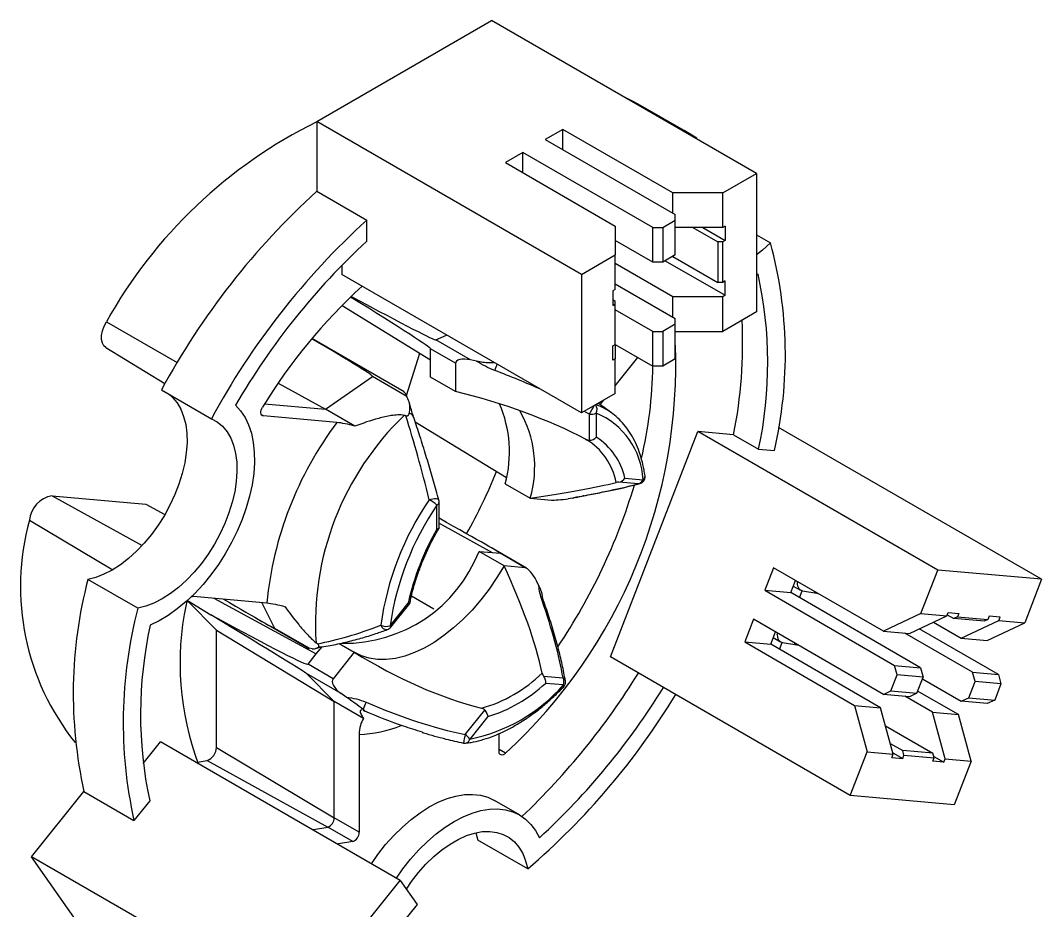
# Model space of a CAD drawing. Header units: millimetres. Extents: x 2881 to 4175, y 614 to 1739.
# Drawn here: x 3908.94 to 3937.84, y 1142.45 to 1167.63 of the extents above; entities that cross this region are included whole.
import ezdxf

# ---------------------------------------------------------------- set-up
doc = ezdxf.new("R2010")
doc.units = ezdxf.units.MM

msp = doc.modelspace()

# ---------------------------------------------------------------- linework, layer by layer
at = {"color": 7, "linetype": 'Continuous', "lineweight": 25}
for p, q in [((3917.3284, 1164.7712), (3922.2782, 1167.6286)), ((3929.7735, 1163.3017), (3922.2782, 1167.6286)), ((3927.842, 1164.4472), (3926.4278, 1165.2636)), ((3924.8238, 1160.4442), (3917.3284, 1164.7712)), ((3917.3284, 1164.7712), (3917.3284, 1162.7947)), ((3924.2934, 1164.5467), (3923.7985, 1164.2609)), ((3927.4047, 1162.7506), (3924.2934, 1164.5467)), ((3924.2934, 1163.9752), (3924.2934, 1164.5467)), ((3923.7985, 1164.2609), (3927.4754, 1162.1383)), ((3923.1621, 1163.8936), (3922.6671, 1163.6078)), ((3926.839, 1161.7709), (3923.1621, 1163.8936)), ((3923.1621, 1163.3221), (3923.1621, 1163.8936)), ((3922.6671, 1163.6078), (3925.7784, 1161.8117)), ((3928.8189, 1162.7506), (3929.7735, 1163.3017)), ((3929.7735, 1163.3017), (3929.7735, 1159.3823)), ((3917.3284, 1162.7947), (3918.7427, 1161.9782)), ((3928.8189, 1162.7506), (3927.4047, 1162.7506)), ((3927.4047, 1162.1791), (3927.4047, 1162.7506)), ((3928.8189, 1161.7707), (3928.8189, 1162.7506)), ((3918.7427, 1161.3844), (3918.7427, 1161.9782)), ((3927.1219, 1161.7709), (3927.4754, 1161.975)), ((3927.4754, 1161.975), (3927.4754, 1162.1383)), ((3927.4754, 1160.9951), (3927.4754, 1161.975)), ((3925.7784, 1161.8117), (3925.7784, 1160.9953)), ((3926.839, 1161.7709), (3927.1219, 1161.7709)), ((3926.839, 1160.791), (3926.839, 1161.7709)), ((3927.1219, 1161.7709), (3927.1219, 1160.791)), ((3928.8189, 1161.7707), (3927.4754, 1161.7707)), ((3927.9703, 1161.7707), (3928.6775, 1161.3625)), ((3928.2531, 1161.7707), (3928.8896, 1161.4033)), ((3928.8896, 1161.8116), (3928.8189, 1161.7707)), ((3928.8896, 1161.8116), (3928.8896, 1161.4033)), ((3926.839, 1160.791), (3925.7784, 1161.4033)), ((3928.8189, 1161.3625), (3928.6775, 1161.3625)), ((3928.6775, 1161.3625), (3928.6775, 1160.2193)), ((3928.8896, 1161.4033), (3928.8189, 1161.3625)), ((3928.8189, 1160.2193), (3928.8189, 1161.3625)), ((3929.7735, 1161.5615), (3930.1693, 1161.333)), ((3924.8238, 1160.4442), (3925.7784, 1160.9953)), ((3925.7784, 1160.0155), (3925.7784, 1160.9953)), ((3927.4047, 1159.811), (3925.7784, 1160.7499)), ((3927.1219, 1160.791), (3926.839, 1160.791)), ((3927.4754, 1160.9951), (3927.1219, 1160.791)), ((3927.1923, 1160.8317), (3928.8896, 1159.8519)), ((3927.4045, 1160.9542), (3928.6775, 1160.2193)), ((3918.0355, 1160.7013), (3918.0355, 1160.4436)), ((3924.8238, 1156.5248), (3918.0355, 1160.4436)), ((3924.8238, 1160.4442), (3924.8238, 1156.5248)), ((3929.8202, 1160.4537), (3929.7735, 1160.4203)), ((3925.7784, 1160.1784), (3927.4754, 1159.1987)), ((3928.8189, 1160.2193), (3928.6775, 1160.2193)), ((3928.8896, 1160.2601), (3928.8189, 1160.2193)), ((3928.8896, 1159.8519), (3928.8896, 1160.2601)), ((3925.7784, 1160.0155), (3925.7077, 1159.9746)), ((3925.7077, 1159.9746), (3925.7077, 1159.5664)), ((3925.7077, 1159.7296), (3925.7784, 1159.6888)), ((3925.7077, 1159.5664), (3925.7784, 1159.6072)), ((3925.7784, 1159.6072), (3925.7784, 1159.6888)), ((3925.7784, 1158.464), (3925.7784, 1159.6072)), ((3928.8189, 1159.811), (3927.4047, 1159.811)), ((3927.4047, 1159.2395), (3927.4047, 1159.811)), ((3928.8896, 1159.8519), (3928.8189, 1159.811)), ((3928.8189, 1158.8312), (3928.8189, 1159.811)), ((3918.0464, 1159.5679), (3920.5458, 1158.0276)), ((3926.839, 1158.8313), (3925.7784, 1159.4437)), ((3929.7735, 1159.3823), (3928.8189, 1158.8312)), ((3927.4754, 1159.0354), (3927.1219, 1158.8313)), ((3927.4754, 1159.0354), (3927.4754, 1159.1987)), ((3927.4754, 1158.0556), (3927.4754, 1159.0354)), ((3926.839, 1158.8313), (3927.1219, 1158.8313)), ((3926.839, 1157.8515), (3926.839, 1158.8313)), ((3927.1219, 1158.8313), (3927.1219, 1157.8515)), ((3927.4754, 1158.8312), (3928.8189, 1158.8312)), ((3919.7983, 1157.1236), (3917.1917, 1158.6283)), ((3921.6796, 1158.027), (3920.702, 1158.5914)), ((3925.7077, 1158.4232), (3925.7784, 1158.464)), ((3925.7077, 1158.0149), (3925.7077, 1158.4232)), ((3925.7784, 1158.464), (3925.7784, 1158.0558)), ((3925.7784, 1158.4638), (3926.839, 1157.8515)), ((3911.3581, 1158.3745), (3913.0332, 1157.3591)), ((3919.8701, 1157.0166), (3920.247, 1158.2117)), ((3921.2529, 1157.9306), (3920.5458, 1158.3388)), ((3920.5458, 1158.0276), (3920.5458, 1158.3388)), ((3920.5458, 1157.5377), (3920.5458, 1158.0276)), ((3921.2529, 1157.9306), (3921.2529, 1157.1295)), ((3921.8537, 1157.9924), (3921.6796, 1158.027)), ((3925.7784, 1158.0558), (3925.7077, 1158.0149)), ((3925.7784, 1157.2935), (3926.4209, 1158.0929)), ((3925.7784, 1157.0759), (3925.7784, 1158.0558)), ((3927.1219, 1157.8515), (3926.839, 1157.8515)), ((3927.4754, 1158.0556), (3927.1219, 1157.8515)), ((3917.5786, 1156.6274), (3918.9046, 1157.5539)), ((3919.8823, 1156.9895), (3918.9046, 1157.5539)), ((3916.2374, 1157.3681), (3917.5786, 1156.6274)), ((3921.2529, 1157.1295), (3920.5458, 1157.5377)), ((3912.9327, 1157.1778), (3914.3469, 1156.3614)), ((3919.9289, 1156.8813), (3919.8823, 1156.9895)), ((3925.7784, 1157.0759), (3924.8238, 1156.5248)), ((3925.6698, 1156.5284), (3925.298, 1156.7986)), ((3925.35, 1156.7607), (3925.4519, 1156.8875)), ((3917.896, 1156.2541), (3915.8194, 1156.4397)), ((3918.4111, 1156.1469), (3917.5786, 1156.6274)), ((3925.0451, 1155.7515), (3925.0451, 1156.4911)), ((3925.2383, 1156.521), (3925.2383, 1155.8404)), ((3925.6573, 1156.5374), (3925.6698, 1156.5284)), ((3920.1142, 1156.2763), (3922.6982, 1154.6943)), ((3937.8441, 1151.8186), (3930.3988, 1156.1167)), ((3925.6417, 1149.6215), (3928.1165, 1156.0002)), ((3929.1282, 1155.9097), (3928.1165, 1156.0002)), ((3934.9048, 1152.0814), (3928.1165, 1156.0002)), ((3929.1282, 1155.9097), (3929.8353, 1155.5015)), ((3924.9341, 1155.7833), (3924.9506, 1155.774)), ((3929.8353, 1155.5015), (3930.2807, 1155.4617)), ((3926.0529, 1154.6814), (3926.5632, 1154.6358)), ((3922.6648, 1154.5226), (3923.3719, 1154.1144)), ((3926.4313, 1154.5188), (3925.8766, 1154.5684)), ((3909.8372, 1154.1822), (3912.4898, 1153.945)), ((3923.3719, 1154.1144), (3923.9728, 1154.0607)), ((3924.5796, 1154.1138), (3924.4433, 1154.0949)), ((3924.6672, 1154.1374), (3924.5796, 1154.1138)), ((3924.8357, 1154.1728), (3924.8865, 1154.1824)), ((3912.4898, 1153.945), (3913.0294, 1153.6495)), ((3920.7323, 1153.2392), (3920.7323, 1153.9197)), ((3920.7909, 1153.2733), (3920.7909, 1154.0014)), ((3920.7909, 1153.41), (3922.2898, 1152.5762)), ((3923.268, 1152.1332), (3922.2766, 1152.7055)), ((3922.6295, 1152.2008), (3921.9224, 1152.609)), ((3921.9224, 1152.609), (3922.2898, 1152.5762)), ((3922.2898, 1152.5762), (3922.5232, 1152.5553)), ((3923.2303, 1152.1471), (3922.5232, 1152.5553)), ((3923.2303, 1152.1471), (3922.6295, 1152.2008)), ((3930.2555, 1152.1443), (3930.008, 1151.5064)), ((3933.3668, 1150.3482), (3930.2555, 1152.1443)), ((3934.4275, 1150.8512), (3934.9048, 1152.0814)), ((3937.8441, 1151.8186), (3934.9048, 1152.0814)), ((3912.2657, 1150.9975), (3910.8515, 1151.8139)), ((3923.6173, 1151.6334), (3923.5446, 1151.7787)), ((3930.7429, 1151.4407), (3930.8767, 1151.7857)), ((3937.8441, 1151.8186), (3937.3668, 1150.5884)), ((3930.008, 1151.5064), (3933.685, 1149.3838)), ((3930.008, 1151.5064), (3930.7429, 1151.4407)), ((3930.8156, 1151.628), (3931.0229, 1151.5083)), ((3930.9953, 1151.295), (3931.0712, 1151.4905)), ((3931.0758, 1151.4896), (3931.4867, 1151.4217)), ((3914.4885, 1150.3749), (3913.666, 1151.2074)), ((3913.6706, 1151.2154), (3914.3351, 1150.816)), ((3913.8395, 1151.3368), (3915.9161, 1151.1511)), ((3914.4201, 1151.2848), (3917.3168, 1149.7053)), ((3920.0132, 1151.3548), (3920.6422, 1150.983)), ((3934.4198, 1149.3181), (3930.7429, 1151.4407)), ((3919.4073, 1150.5048), (3919.9177, 1151.1397)), ((3919.4218, 1150.4611), (3919.962, 1151.1331)), ((3915.6319, 1150.7095), (3917.0589, 1149.8857)), ((3929.6898, 1150.6863), (3929.4424, 1150.0484)), ((3933.3668, 1148.5636), (3929.6898, 1150.6863)), ((3934.4275, 1150.8512), (3933.3668, 1150.3482)), ((3934.1016, 1150.2825), (3935.1623, 1150.7855)), ((3934.4275, 1150.8512), (3935.1623, 1150.7855)), ((3935.1623, 1150.7855), (3935.1977, 1150.8767)), ((3935.1743, 1150.8165), (3935.3624, 1150.7079)), ((3935.1977, 1150.8767), (3935.5038, 1150.8493)), ((3935.4685, 1150.7582), (3935.3624, 1150.7079)), ((3936.2197, 1150.6312), (3935.3624, 1150.7079)), ((3935.5038, 1150.8493), (3935.4685, 1150.7582)), ((3935.4685, 1150.7582), (3936.3258, 1150.6815)), ((3935.5713, 1150.1511), (3936.632, 1150.6541)), ((3936.3258, 1150.6815), (3936.2197, 1150.6312)), ((3936.3612, 1150.7726), (3936.3258, 1150.6815)), ((3936.6674, 1150.7453), (3936.3612, 1150.7726)), ((3936.632, 1150.6541), (3936.6674, 1150.7453)), ((3936.632, 1150.6541), (3937.3668, 1150.5884)), ((3914.4885, 1150.3749), (3917.8234, 1148.3591)), ((3914.4885, 1147.0641), (3914.4885, 1150.3749)), ((3917.1187, 1149.8665), (3916.141, 1150.4309)), ((3930.1772, 1149.9827), (3930.311, 1150.3277)), ((3933.3668, 1150.3482), (3934.1016, 1150.2825)), ((3936.6244, 1149.1209), (3934.382, 1150.4155)), ((3934.7835, 1150.6059), (3935.5713, 1150.1511)), ((3936.3062, 1150.0854), (3937.3668, 1150.5884)), ((3929.4424, 1150.0484), (3932.5536, 1148.2523)), ((3929.4424, 1150.0484), (3930.1772, 1149.9827)), ((3930.2499, 1150.1701), (3930.4573, 1150.0503)), ((3930.364, 1150.2564), (3930.3658, 1150.2961)), ((3935.8895, 1149.1866), (3933.971, 1150.2942)), ((3935.5713, 1150.1511), (3936.3062, 1150.0854)), ((3917.203, 1149.8554), (3917.1187, 1149.8665)), ((3917.3168, 1149.7053), (3917.4786, 1149.9066)), ((3918.3914, 1149.7542), (3917.7905, 1149.0067)), ((3917.9646, 1150.0005), (3918.3914, 1149.7542)), ((3933.2885, 1148.1866), (3930.1772, 1149.9827)), ((3930.4297, 1149.837), (3930.5055, 1150.0325)), ((3930.5101, 1150.0317), (3930.921, 1149.9637)), ((3917.0834, 1149.4149), (3917.3168, 1149.7053)), ((3932.4299, 1145.7027), (3925.6417, 1149.6215)), ((3917.7905, 1149.0067), (3917.0834, 1149.4149)), ((3933.7557, 1149.1199), (3933.685, 1149.3838)), ((3933.685, 1149.3838), (3934.4198, 1149.3181)), ((3934.4198, 1149.3181), (3934.4906, 1149.0542)), ((3935.9602, 1148.9228), (3935.8895, 1149.1866)), ((3935.8895, 1149.1866), (3936.6244, 1149.1209)), ((3917.8234, 1148.3591), (3917.0397, 1149.1523)), ((3918.0174, 1148.5879), (3917.0397, 1149.1523)), ((3923.7461, 1149.0772), (3924.3008, 1149.0276)), ((3933.5789, 1148.6643), (3933.7557, 1149.1199)), ((3934.4906, 1149.0542), (3933.7557, 1149.1199)), ((3934.3138, 1148.5985), (3934.4906, 1149.0542)), ((3934.4704, 1149.0021), (3935.5713, 1148.3665)), ((3935.7835, 1148.4671), (3935.9602, 1148.9228)), ((3936.6951, 1148.8571), (3935.9602, 1148.9228)), ((3936.6244, 1149.1209), (3936.6951, 1148.8571)), ((3918.1653, 1148.4861), (3918.0174, 1148.5879)), ((3924.3103, 1148.829), (3923.7999, 1148.8746)), ((3933.3668, 1148.5636), (3933.5789, 1148.6643)), ((3933.5789, 1148.6643), (3934.3138, 1148.5985)), ((3934.3138, 1148.5985), (3934.1016, 1148.4979)), ((3935.493, 1147.9895), (3934.3365, 1148.6571)), ((3936.6951, 1148.8571), (3936.5183, 1148.4014)), ((3918.6559, 1147.8785), (3917.8234, 1148.3591)), ((3917.8234, 1145.0705), (3917.8234, 1148.3591)), ((3934.1016, 1148.4979), (3933.3668, 1148.5636)), ((3934.7582, 1148.0552), (3933.971, 1148.5096)), ((3935.5713, 1148.3665), (3935.7835, 1148.4671)), ((3936.3062, 1148.3008), (3935.5713, 1148.3665)), ((3935.7835, 1148.4671), (3936.5183, 1148.4014)), ((3936.5183, 1148.4014), (3936.3062, 1148.3008)), ((3918.6625, 1148.0985), (3918.6396, 1148.1064)), ((3921.5284, 1147.4271), (3922.083, 1148.1171)), ((3932.5536, 1148.2523), (3932.9072, 1146.9329)), ((3932.5536, 1148.2523), (3933.2885, 1148.1866)), ((3933.642, 1146.8672), (3933.2885, 1148.1866)), ((3935.1117, 1146.7358), (3934.7582, 1148.0552)), ((3934.7582, 1148.0552), (3935.493, 1147.9895)), ((3922.1707, 1147.9341), (3921.6603, 1147.2992)), ((3935.8466, 1146.6701), (3935.493, 1147.9895)), ((3922.4903, 1146.9482), (3922.4903, 1147.4546)), ((3933.4267, 1147.6706), (3934.7702, 1146.8951)), ((3912.4131, 1146.6073), (3912.9043, 1147.2184)), ((3919.6925, 1143.2996), (3912.9043, 1147.2184)), ((3918.5305, 1147.4312), (3918.5305, 1144.6623)), ((3933.5593, 1147.1758), (3933.9129, 1146.9717)), ((3914.4885, 1147.0641), (3917.8234, 1145.0705)), ((3932.4299, 1145.7027), (3932.9072, 1146.9329)), ((3932.9072, 1146.9329), (3933.642, 1146.8672)), ((3933.6067, 1146.7761), (3933.642, 1146.8672)), ((3933.63, 1146.9119), (3933.9129, 1146.7487)), ((3933.9482, 1146.8398), (3933.9129, 1146.9717)), ((3934.7702, 1146.8951), (3933.9129, 1146.9717)), ((3934.8055, 1146.7631), (3934.7702, 1146.8951)), ((3913.9557, 1146.644), (3914.2261, 1146.6921)), ((3914.2261, 1146.6921), (3917.6385, 1144.8083)), ((3933.6067, 1146.7761), (3933.9129, 1146.7487)), ((3933.9129, 1146.7487), (3933.9482, 1146.8398)), ((3933.9482, 1146.8398), (3934.8055, 1146.7631)), ((3934.7702, 1146.672), (3934.8055, 1146.7631)), ((3935.0764, 1146.6446), (3934.7702, 1146.672)), ((3934.7935, 1146.8079), (3935.0764, 1146.6446)), ((3935.0764, 1146.6446), (3935.1117, 1146.7358)), ((3935.1117, 1146.7358), (3935.8466, 1146.6701)), ((3935.8466, 1146.6701), (3935.3693, 1145.4399)), ((3909.2578, 1143.97), (3910.7401, 1145.814)), ((3910.7401, 1145.814), (3912.1544, 1144.9976)), ((3935.3693, 1145.4399), (3932.4299, 1145.7027)), ((3912.5997, 1145.5516), (3912.1544, 1144.9976)), ((3923.0674, 1145.1532), (3922.3603, 1145.5614)), ((3918.5305, 1144.6623), (3917.8234, 1145.0705)), ((3918.3456, 1144.4001), (3917.6385, 1144.8083)), ((3921.8332, 1144.6484), (3921.8845, 1144.441)), ((3923.2987, 1143.6246), (3921.8845, 1144.441)), ((3916.7531, 1139.643), (3909.2578, 1143.97)), ((3911.7327, 1140.4487), (3909.2578, 1143.97)), ((3916.7531, 1139.643), (3919.6925, 1143.2996)), ((3919.6925, 1143.2996), (3920.1698, 1142.6205)), ((3920.1698, 1142.6205), (3919.435, 1141.7064))]:
    msp.add_line(p, q, dxfattribs=at)
at = {"color": 8, "linetype": 'Continuous', "lineweight": 25}
for p, q in [((3911.3735, 1159.1035), (3913.3758, 1157.9497)), ((3920.702, 1158.5914), (3921.0048, 1158.7295)), ((3915.8533, 1156.7817), (3917.5786, 1156.6274)), ((3915.8194, 1156.4397), (3915.7676, 1156.4696)), ((3926.473, 1154.5241), (3926.4313, 1154.5188)), ((3909.8372, 1154.1822), (3912.3901, 1152.7781)), ((3909.1946, 1153.4876), (3911.5547, 1152.0888)), ((3916.141, 1150.4309), (3915.7777, 1151.1634)), ((3922.6753, 1146.8996), (3922.4903, 1147.0063))]:
    msp.add_line(p, q, dxfattribs=at)
at = {"color": 7, "linetype": 'Continuous', "lineweight": 25, "flags": 128}
for points in [[(3925.9963, 1165.4822), (3926.3094, 1165.3295), (3926.4278, 1165.2636)], [(3928.0882, 1164.2941), (3927.7237, 1164.5131), (3927.4105, 1164.6658)], [(3930.1693, 1161.333), (3929.9446, 1161.1305), (3929.7735, 1160.9962)], [(3911.3581, 1158.3745), (3911.3055, 1158.4198), (3911.2601, 1158.4986), (3911.237, 1158.5995), (3911.2375, 1158.7171), (3911.2614, 1158.845), (3911.3076, 1158.9761), (3911.3735, 1159.1035)], [(3913.133, 1157.0622), (3913.2477, 1156.9631), (3913.375, 1156.8107), (3913.4801, 1156.6308), (3913.5616, 1156.4253), (3913.6187, 1156.1969), (3913.6505, 1155.9483), (3913.6568, 1155.6825), (3913.6373, 1155.4028), (3913.5925, 1155.1124), (3913.5227, 1154.815), (3913.429, 1154.514), (3913.3123, 1154.2133), (3913.1741, 1153.9163), (3913.0161, 1153.6268), (3912.8402, 1153.3481), (3912.6485, 1153.0838), (3912.4433, 1152.8369), (3912.2272, 1152.6105), (3912.0027, 1152.4072), (3911.7725, 1152.2297), (3911.5395, 1152.0799), (3911.3065, 1151.9598), (3911.0762, 1151.8708), (3910.8515, 1151.8139)], [(3915.0297, 1156.7454), (3915.1751, 1156.5856), (3915.2991, 1156.3983), (3915.4007, 1156.1852), (3915.4787, 1155.9483), (3915.5324, 1155.69), (3915.5614, 1155.4127), (3915.5653, 1155.1191), (3915.5442, 1154.812), (3915.4981, 1154.4943), (3915.4276, 1154.1691), (3915.3334, 1153.8395), (3915.2163, 1153.5087), (3915.0774, 1153.1798), (3914.9182, 1152.856), (3914.74, 1152.5405), (3914.5448, 1152.2361), (3914.3342, 1151.9459), (3914.1103, 1151.6727), (3913.8753, 1151.419), (3913.6314, 1151.1873), (3913.381, 1150.9798), (3913.1265, 1150.7985), (3912.8703, 1150.6452), (3912.6148, 1150.5213)], [(3915.8194, 1156.4397), (3915.7928, 1156.4473), (3915.7715, 1156.4645), (3915.7568, 1156.4904), (3915.7495, 1156.5236), (3915.7499, 1156.5622), (3915.758, 1156.6041), (3915.7735, 1156.647), (3915.7953, 1156.6885)], [(3914.3469, 1156.3614), (3914.5138, 1156.2695), (3914.6619, 1156.1467), (3914.7892, 1155.9943), (3914.8943, 1155.8144), (3914.9759, 1155.6089), (3915.0329, 1155.3805), (3915.0647, 1155.1319), (3915.071, 1154.8661), (3915.0515, 1154.5864), (3915.0067, 1154.296), (3914.937, 1153.9986), (3914.8432, 1153.6976), (3914.7265, 1153.3969), (3914.5883, 1153.0999), (3914.4303, 1152.8104), (3914.2544, 1152.5317), (3914.0627, 1152.2674), (3913.8575, 1152.0205), (3913.6414, 1151.794), (3913.4169, 1151.5908), (3913.1867, 1151.4133), (3912.9537, 1151.2635), (3912.7207, 1151.1434), (3912.4904, 1151.0544), (3912.2657, 1150.9975)], [(3922.6295, 1152.2008), (3922.426, 1151.8654), (3922.2058, 1151.5433), (3921.9708, 1151.2372), (3921.7231, 1150.9498), (3921.4648, 1150.6836), (3921.1981, 1150.441), (3920.9255, 1150.2241), (3920.6492, 1150.0347), (3920.3717, 1149.8745), (3920.0954, 1149.7449), (3919.8227, 1149.647), (3919.5561, 1149.5818), (3919.2977, 1149.5497), (3919.05, 1149.551), (3918.815, 1149.5858), (3918.5948, 1149.6537), (3918.3914, 1149.7542)], [(3913.7778, 1151.3227), (3913.809, 1151.3343), (3913.8395, 1151.3368)], [(3922.6753, 1146.8996), (3922.6427, 1146.8733), (3922.6095, 1146.8557), (3922.5775, 1146.8477), (3922.5485, 1146.8498), (3922.5242, 1146.8618), (3922.5057, 1146.883), (3922.4942, 1146.9124), (3922.4903, 1146.9482)], [(3918.8752, 1143.7714), (3919.0593, 1144.0332), (3919.2793, 1144.312), (3919.511, 1144.5721), (3919.7524, 1144.811), (3920.001, 1145.0262), (3920.2545, 1145.2159), (3920.5104, 1145.3782), (3920.7664, 1145.5114), (3921.0199, 1145.6145), (3921.2685, 1145.6862), (3921.5098, 1145.726), (3921.7416, 1145.7335), (3921.9615, 1145.7086), (3922.1675, 1145.6515), (3922.3576, 1145.5629), (3922.3603, 1145.5614)], [(3919.5823, 1143.3632), (3919.7664, 1143.625), (3919.9864, 1143.9038), (3920.2181, 1144.1639), (3920.4595, 1144.4028), (3920.7081, 1144.618), (3920.9616, 1144.8077), (3921.2175, 1144.97), (3921.4735, 1145.1032), (3921.727, 1145.2062), (3921.9756, 1145.278), (3922.2169, 1145.3178), (3922.4487, 1145.3253), (3922.6686, 1145.3004), (3922.8746, 1145.2433), (3923.0648, 1145.1547), (3923.2371, 1145.0352), (3923.3902, 1144.8862), (3923.5223, 1144.709), (3923.6324, 1144.5053)], [(3917.2012, 1144.7378), (3917.2331, 1144.7417), (3917.6385, 1144.8083)], [(3919.8647, 1143.0546), (3920.0103, 1143.2661), (3920.2092, 1143.5219), (3920.4204, 1143.7587), (3920.6411, 1143.9735), (3920.8689, 1144.1638), (3921.1008, 1144.3273), (3921.3342, 1144.4621), (3921.5662, 1144.5664), (3921.7939, 1144.639), (3922.0147, 1144.6791), (3922.2258, 1144.6861), (3922.4247, 1144.66), (3922.609, 1144.601), (3922.7765, 1144.51), (3922.9251, 1144.388), (3923.053, 1144.2364), (3923.1587, 1144.0572), (3923.241, 1143.8524), (3923.2987, 1143.6246)], [(3918.3456, 1144.4001), (3917.9402, 1144.3335), (3917.9083, 1144.3296)]]:
    msp.add_lwpolyline(points, dxfattribs=at)
at = {"color": 8, "linetype": 'Continuous', "lineweight": 25, "flags": 128}
for points in [[(3920.5152, 1154.0711), (3920.564, 1154.0878), (3920.6147, 1154.0987), (3920.6637, 1154.103), (3920.7078, 1154.1004), (3920.744, 1154.0911), (3920.7698, 1154.0757), (3920.7834, 1154.0553), (3920.784, 1154.0534)], [(3924.8847, 1154.1824), (3924.8829, 1154.1821), (3924.858, 1154.1804)], [(3919.4073, 1150.5048), (3919.4154, 1150.4923), (3919.4208, 1150.4815), (3919.4236, 1150.4725), (3919.4237, 1150.4654), (3919.4218, 1150.4611)], [(3924.3124, 1148.7714), (3924.3163, 1148.7768), (3924.3194, 1148.7902), (3924.3174, 1148.8078), (3924.3103, 1148.829)]]:
    msp.add_lwpolyline(points, dxfattribs=at)
at = {"color": 7, "linetype": 'Continuous', "lineweight": 25}
for centre, radius, start, end in [((3923.4299, 1152.3704), 13.8091, 116.22156, 150.81824), ((3931.6874, 1147.0287), 21.3247, 132.32585, 151.57987), ((3933.1016, 1146.2123), 21.3247, 132.32585, 151.57987), ((3932.4261, 1146.6271), 20.1249, 132.83777, 149.81645), ((3918.6089, 1158.177), 11.9835, 346.90375, 15.2696), ((3918.4611, 1157.943), 11.6333, 347.88554, 12.46398), ((3929.2096, 1148.5074), 15.7122, 132.40323, 148.62179), ((3916.0639, 1158.4988), 13.3184, 348.79054, 2.79098), ((3912.5503, 1157.8853), 14.9399, 312.66508, 2.55016), ((3915.3034, 1157.9425), 11.536, 346.42083, 359.54797), ((3919.3682, 1155.4178), 3.416, 344.80879, 23.54052), ((3925.4484, 1150.5654), 8.1576, 133.78821, 183.80042), ((3920.3065, 1155.0027), 3.1915, 343.83953, 29.79388), ((3925.0972, 1156.7937), 0.307, 260.22881, 297.35735), ((3924.4134, 1154.533), 2.1523, 2.73651, 67.46483), ((3926.0202, 1150.1664), 10.152, 143.15484, 174.4338), ((3924.2461, 1154.2774), 1.8514, 12.60625, 57.59508), ((3906.6694, 1161.3861), 17.0472, 330.94185, 337.50841), ((3926.4218, 1154.7174), 0.2, 284.83607, 0), ((3926.4218, 1154.7174), 0.2, 0, 7.97918), ((3910.3619, 1159.2475), 16.6528, 325.8984, 343.37738), ((3926.3979, 1154.6893), 0.1738, 281.07442, 342.05929), ((3909.9815, 1153.4041), 0.7914, 100.50641, 173.94437), ((3927.4372, 1149.3444), 8.3818, 145.67263, 171.91602), ((3927.3574, 1149.3848), 8.0286, 145.60771, 171.98093), ((3919.649, 1152.597), 1.7097, 50.68296, 59.56001), ((3920.5909, 1154.0014), 0.2, 0, 15.08794), ((3916.0025, 1151.6144), 7.0609, 164.61546, 218.72085), ((3926.9322, 1149.6259), 7.176, 149.7665, 167.82214), ((3918.1095, 1154.1026), 4.095, 269.18108, 338.6083), ((3923.2081, 1148.5835), 12.7719, 165.34924, 192.52397), ((3931.1427, 1151.6977), 0.2186, 165.06346, 252.18168), ((3931.5053, 1151.5273), 0.1073, 207.50497, 272.50064), ((3913.9471, 1151.0507), 0.3219, 145.71858, 169.59902), ((3924.6223, 1147.7671), 12.7719, 165.34924, 192.52397), ((3921.5813, 1149.4476), 8.1225, 168.19827, 200.51664), ((3924.0968, 1148.0015), 11.7552, 167.62255, 192.02915), ((3919.2956, 1150.8461), 0.3592, 244.08, 288.11917), ((3919.2659, 1150.5864), 0.2, 290.34549, 321.20543), ((3930.5592, 1150.2234), 0.1979, 170.40403, 255.64689), ((3930.9396, 1150.0693), 0.1073, 207.50551, 272.49945), ((3909.3401, 1159.6772), 20.0653, 313.4448, 328.40723), ((3920.9068, 1152.0303), 4.0075, 285.64788, 314.34674), ((3924.0848, 1148.9178), 0.2423, 338.49804, 26.96239), ((3924.1688, 1148.9106), 0.2, 315.896, 0), ((3924.1688, 1148.9106), 0.2, 0, 9.70759), ((3920.7247, 1151.9799), 4.7733, 281.30345, 318.69117), ((3920.9379, 1151.951), 4.2018, 287.06194, 312.93269), ((3910.1359, 1159.2062), 19.9567, 312.55421, 328.42749), ((3921.2266, 1147.2048), 2.7485, 155.61988, 160.17804), ((3909.8118, 1159.3337), 20.7044, 310.64751, 328.62728), ((3921.5189, 1147.3808), 0.2, 258.11452, 277.00085), ((3921.1299, 1146.8842), 0.6734, 38.0377, 53.72483), ((3914.0839, 1147.071), 0.4047, 290.57413, 359.02245), ((3917.5383, 1145.0753), 0.2852, 290.57411, 359.02247), ((3918.2454, 1144.6671), 0.2852, 290.57411, 359.02247)]:
    msp.add_arc(centre, radius, start, end, dxfattribs=at)
at = {"color": 8, "linetype": 'Continuous', "lineweight": 25}
for centre, radius, start, end in [((3925.2185, 1156.7943), 3.0016, 158.25283, 161.89867), ((3922.9827, 1157.8085), 2.4473, 327.43025, 333.85758), ((3925.0548, 1156.6229), 0.2098, 330.95618, 38.38847), ((3924.6234, 1155.0882), 1.7802, 54.49496, 69.98632), ((3919.954, 1156.3843), 0.119, 24.33976, 95.65192), ((3924.0474, 1154.2396), 1.7811, 10.24664, 59.50842), ((3926.4986, 1154.7386), 0.1215, 302.16052, 3.08891), ((3920.6904, 1154.0117), 0.101, 294.5249, 354.15468), ((3923.6836, 1151.1325), 0.0883, 22.35906, 73.73041), ((3919.3048, 1150.5683), 0.1722, 195.23693, 280.2561), ((3917.452, 1150.0436), 0.1395, 242.6994, 278.67709), ((3924.2488, 1148.9198), 0.1197, 11.79248, 64.26971), ((3918.3735, 1151.1403), 3.7124, 272.42394, 291.19973), ((3974.057, 1136.3045), 53.6933, 168.04451, 168.30837), ((3921.5143, 1147.3284), 0.1489, 281.2302, 348.68345)]:
    msp.add_arc(centre, radius, start, end, dxfattribs=at)
at = {"color": 7, "linetype": 'Continuous', "lineweight": 25}
for centre, major_axis, ratio, start_param, end_param in [((3912.5852, 1163.0977), (7.9603, -4.7601), 0.0151123, 0.0090367, 0.7816211), ((3912.5852, 1163.0977), (8.1178, -4.5054), 0.013391, 5.5017483, 6.2732911), ((3910.8174, 1162.0772), (8.0881, -4.5224), 0.0166634, 6.2751127, 6.9562026), ((3921.6393, 1157.8709), (0.3852, -0.0721), 0.4107788, 1.5428166, 3.2183327), ((3919.8715, 1156.8504), (-0.0873, 0.2759), 0.2019379, 5.1758749, 6.0659115), ((3919.622, 1154.0612), (8.0095, -1.4985), 0.4102814, 0.9239104, 1.4429589), ((3919.5492, 1154.1647), (7.0383, 0.7135), 0.072975, 5.2791394, 5.7981879), ((3917.6119, 1153.914), (9.6616, 0.984), 0.0724335, 5.5530386, 5.8551281), ((3924.2885, 1154.1015), (0.3386, 0.0343), 0.073042, 3.504308, 5.1798241), ((3914.3505, 1157.0502), (8.1736, -4.4948), 0.0052984, 6.2711143, 6.9494283), ((3919.4037, 1153.7897), (-4.0491, 6.6443), 0.2690752, 3.7925819, 4.3116304), ((3923.4046, 1151.8234), (-0.1948, 0.3196), 0.2693801, 4.4110851, 6.0866012), ((3908.1682, 1155.2491), (7.973, -4.8192), 0.007461, 5.6747591, 6.2949096), ((3918.3343, 1155.7761), (-5.5534, 9.1351), 0.2666187, 3.7345113, 4.0366008), ((3909.0521, 1153.9915), (7.988, -4.8399), 0.0030923, 0.01228, 0.850038), ((3909.0521, 1153.9915), (8.0317, -4.5761), 0.0208798, 5.4420746, 6.2798326), ((3917.2223, 1150.0223), (0.2051, 0.0922), 0.6239313, 3.5641942, 3.9307946), ((3919.5492, 1153.8737), (6.6, -4.9842), 0.490641, 4.9019723, 5.4210208), ((3918.1062, 1148.7647), (0.3174, -0.2397), 0.4912426, 3.1267003, 4.8022164), ((3917.6119, 1155.359), (9.0703, -6.8524), 0.4858011, 5.1794186, 5.4815082)]:
    msp.add_ellipse(centre, major_axis=major_axis, ratio=ratio, start_param=start_param, end_param=end_param, dxfattribs=at)
at = {"color": 8, "linetype": 'Continuous', "lineweight": 25}
for start_param, end_param in [(1.0250951, 1.1646979), (0.8626083, 0.8805454)]:
    msp.add_ellipse((3917.2506, 1154.428), major_axis=(11.0098, -2.0514), ratio=0.4062791, start_param=start_param, end_param=end_param, dxfattribs=at)
at = {"color": 7, "linetype": 'Continuous', "lineweight": 25}
for points in [[(3922.3655, 1157.7269), (3922.1832, 1157.7949), (3922.0129, 1157.8838), (3921.8537, 1157.9924)], [(3919.8517, 1156.4424), (3919.8356, 1156.4463), (3919.8195, 1156.4503), (3919.8034, 1156.4544)], [(3920.5152, 1154.0711), (3920.3045, 1154.9204), (3920.0809, 1155.7072), (3919.8517, 1156.4424)], [(3925.0451, 1155.7515), (3925.1157, 1155.7532), (3925.1902, 1155.7897), (3925.2383, 1155.8404)], [(3925.8766, 1154.5684), (3925.9438, 1154.575), (3926.0116, 1154.621), (3926.0529, 1154.6814)], [(3925.8766, 1154.5684), (3925.8427, 1154.565), (3925.8179, 1154.5607), (3925.8001, 1154.5564)], [(3924.5796, 1154.1138), (3924.6467, 1154.1363), (3924.739, 1154.1585), (3924.858, 1154.1804)], [(3923.7083, 1151.2172), (3923.656, 1151.3672), (3923.6261, 1151.5057), (3923.6173, 1151.6334)], [(3915.9161, 1151.1511), (3916.0533, 1151.1388), (3916.231, 1151.1021), (3916.4312, 1151.0439)], [(3917.3497, 1149.9937), (3917.9052, 1150.0996), (3918.4992, 1150.2665), (3919.1386, 1150.5231)], [(3917.3087, 1150.0247), (3917.3224, 1150.0144), (3917.336, 1150.004), (3917.3497, 1149.9937)], [(3923.7461, 1149.0772), (3923.7874, 1149.0172), (3923.8067, 1148.9381), (3923.7999, 1148.8746)], [(3918.1653, 1148.4861), (3918.3584, 1148.4647), (3918.5445, 1148.4164), (3918.7232, 1148.3394)], [(3918.691, 1148.0853), (3918.6815, 1148.0897), (3918.672, 1148.0941), (3918.6625, 1148.0985)], [(3922.083, 1148.1171), (3922.0587, 1148.1454), (3922.0241, 1148.1621), (3921.9878, 1148.1713)], [(3922.083, 1148.1171), (3922.1313, 1148.0611), (3922.1638, 1147.9897), (3922.1707, 1147.9341)]]:
    msp.add_open_spline(points, degree=3, dxfattribs=at)
for points, knots in [([(3921.8537, 1157.9924), (3921.9133, 1157.9826), (3922.034, 1157.9628), (3922.2032, 1157.9497), (3922.3098, 1157.95), (3922.3547, 1157.9502)], [0, 0, 0, 0, 0.3611938, 0.7307768, 1, 1, 1, 1]), ([(3919.9422, 1156.5028), (3919.9626, 1156.5669), (3919.9674, 1156.6305), (3919.9646, 1156.7574), (3919.955, 1156.8209), (3919.9289, 1156.8813)], [0, 0, 0, 0, 0.5, 0.5, 1, 1, 1, 1]), ([(3920.0625, 1156.4341), (3920.0574, 1156.4491), (3920.0336, 1156.5191), (3919.9956, 1156.6449), (3919.9647, 1156.7642), (3919.951, 1156.8171)], [0, 0, 0, 0, 0.1315315, 0.6151195, 1, 1, 1, 1]), ([(3919.8034, 1156.4544), (3919.7468, 1156.4685), (3919.6846, 1156.4706), (3919.5612, 1156.4658), (3919.5001, 1156.4587), (3919.3181, 1156.4305), (3919.1985, 1156.4028), (3918.8502, 1156.31), (3918.6273, 1156.2337), (3918.4111, 1156.1469)], [0, 0, 0, 0, 0.125, 0.125, 0.25, 0.25, 0.5, 0.5, 1, 1, 1, 1]), ([(3919.8517, 1156.4424), (3919.8567, 1156.4411), (3919.862, 1156.4402), (3919.8675, 1156.4399), (3919.8731, 1156.4395), (3919.8789, 1156.4397), (3919.8844, 1156.4407), (3919.8894, 1156.4416), (3919.8942, 1156.4432), (3919.8985, 1156.4451), (3919.9037, 1156.4474), (3919.9082, 1156.4504), (3919.9121, 1156.4536), (3919.9189, 1156.4591), (3919.9239, 1156.4654), (3919.9281, 1156.4717), (3919.9346, 1156.4818), (3919.9389, 1156.4923), (3919.9422, 1156.5028)], [0, 0, 0, 0, 0.00001678853, 0.00001678853, 0.00001678853, 0.00003385531, 0.00003385531, 0.00003385531, 0.00004908839, 0.00004908839, 0.00004908839, 0.00006741658, 0.00006741658, 0.00006741658, 0.0000991218, 0.0000991218, 0.0000991218, 0.00014899221, 0.00014899221, 0.00014899221, 0.00014899221]), ([(3920.784, 1154.0534), (3920.7589, 1154.1456), (3920.6849, 1154.4176), (3920.5569, 1154.8656), (3920.3965, 1155.4001), (3920.2309, 1155.927), (3920.1177, 1156.2671), (3920.0624, 1156.4334)], [0, 0, 0, 0, 0.10859975, 0.32076581, 0.54287545, 0.77654697, 1, 1, 1, 1]), ([(3926.6199, 1154.7452), (3926.6114, 1154.8005), (3926.5869, 1154.9604), (3926.5284, 1155.2121), (3926.4369, 1155.4925), (3926.3224, 1155.7517), (3926.1862, 1155.9881), (3926.0287, 1156.1994), (3925.8537, 1156.3859), (3925.7217, 1156.4875), (3925.6563, 1156.5379)], [0, 0, 0, 0, 0.0711985, 0.2057086, 0.3400705, 0.473986, 0.6072214, 0.7395646, 0.8708999, 1, 1, 1, 1]), ([(3918.4111, 1156.1469), (3918.3107, 1156.1761), (3918.2173, 1156.1995), (3918.0434, 1156.2356), (3917.9641, 1156.248), (3917.896, 1156.2541)], [0, 0, 0, 0, 0.5, 0.5, 1, 1, 1, 1]), ([(3924.9399, 1155.7803), (3924.9577, 1155.7709), (3924.9767, 1155.763), (3924.9961, 1155.7578), (3925.0123, 1155.7535), (3925.0291, 1155.7511), (3925.0451, 1155.7515)], [0, 0, 0, 0, 0.00006050247, 0.00006050247, 0.00006050247, 0.00011136818, 0.00011136818, 0.00011136818, 0.00011136818]), ([(3924.8848, 1154.1824), (3924.9646, 1154.1973), (3925.1926, 1154.2397), (3925.5435, 1154.3092), (3925.9209, 1154.3897), (3926.2287, 1154.461), (3926.4013, 1154.5056), (3926.473, 1154.5241)], [0, 0, 0, 0, 0.133009, 0.3798719, 0.6157316, 0.8401702, 1, 1, 1, 1]), ([(3924.6683, 1154.133), (3924.683, 1154.1373), (3924.7225, 1154.1488), (3924.7816, 1154.1626), (3924.8297, 1154.1717), (3924.8357, 1154.1728)], [0, 0, 0, 0, 0.3394997, 0.9174568, 1, 1, 1, 1]), ([(3919.9635, 1151.1346), (3919.9698, 1151.1668), (3919.9974, 1151.3082), (3920.0616, 1151.5635), (3920.1638, 1151.9001), (3920.287, 1152.238), (3920.4291, 1152.5745), (3920.5901, 1152.9067), (3920.7132, 1153.1349), (3920.782, 1153.2516), (3920.788, 1153.2617)], [0, 0, 0, 0, 0.0459669, 0.2021958, 0.3585797, 0.5150873, 0.6716953, 0.8283768, 0.9851032, 1, 1, 1, 1]), ([(3920.7889, 1153.2732), (3920.7895, 1153.2713), (3920.7928, 1153.2612), (3920.7756, 1153.2485), (3920.7506, 1153.2411), (3920.733, 1153.2393), (3920.7323, 1153.2392)], [0, 0, 0, 0, 0.0964603, 0.5157197, 0.9798165, 1, 1, 1, 1]), ([(3923.6173, 1151.6334), (3923.6396, 1151.5825), (3923.6787, 1151.4934), (3923.7005, 1151.3945), (3923.7098, 1151.3521)], [0, 0, 0, 0, 0.5716887, 1, 1, 1, 1]), ([(3923.7659, 1151.1658), (3923.7606, 1151.1806), (3923.7373, 1151.246), (3923.7232, 1151.3062), (3923.7124, 1151.3527)], [0, 0, 0, 0, 0.2274751, 1, 1, 1, 1]), ([(3916.4312, 1151.0439), (3916.5493, 1150.8781), (3916.6772, 1150.7097), (3916.8891, 1150.4519), (3916.9637, 1150.3644), (3917.0844, 1150.233), (3917.1264, 1150.189), (3917.2144, 1150.1032), (3917.2611, 1150.0606), (3917.3087, 1150.0247)], [0, 0, 0, 0, 0.5, 0.5, 0.75, 0.75, 0.875, 0.875, 1, 1, 1, 1]), ([(3919.9624, 1151.1349), (3919.9604, 1151.1332), (3919.9559, 1151.1294), (3919.9333, 1151.1348), (3919.9183, 1151.1395), (3919.9177, 1151.1397)], [0, 0, 0, 0, 0.4527244, 0.9771899, 1, 1, 1, 1]), ([(3924.366, 1148.9443), (3924.3522, 1149.0214), (3924.3111, 1149.2507), (3924.2226, 1149.6481), (3924.0913, 1150.1473), (3923.939, 1150.6557), (3923.8214, 1151.0011), (3923.7652, 1151.1661)], [0, 0, 0, 0, 0.1088208, 0.3238214, 0.5484694, 0.7842794, 1, 1, 1, 1]), ([(3917.4731, 1149.9056), (3917.5507, 1149.9186), (3917.7706, 1149.9556), (3918.1374, 1150.0333), (3918.5704, 1150.1457), (3918.9678, 1150.2668), (3919.2245, 1150.359), (3919.3355, 1150.3989)], [0, 0, 0, 0, 0.1330056, 0.3773666, 0.6104977, 0.8317704, 1, 1, 1, 1]), ([(3917.203, 1149.8554), (3917.2501, 1149.8491), (3917.2861, 1149.8547), (3917.3471, 1149.8773), (3917.3733, 1149.8932), (3917.388, 1149.9196)], [0, 0, 0, 0, 0.5, 0.5, 1, 1, 1, 1]), ([(3917.3103, 1149.8633), (3917.3139, 1149.8646), (3917.365, 1149.8846), (3917.4195, 1149.8969), (3917.4638, 1149.9037), (3917.4724, 1149.905)], [0, 0, 0, 0, 0.0570978, 0.8182206, 1, 1, 1, 1]), ([(3917.388, 1149.9196), (3917.3904, 1149.9238), (3917.3921, 1149.9288), (3917.392, 1149.935), (3917.392, 1149.9386), (3917.3914, 1149.9427), (3917.3897, 1149.9475), (3917.3885, 1149.9507), (3917.3868, 1149.9544), (3917.3843, 1149.9584), (3917.3824, 1149.9615), (3917.38, 1149.9648), (3917.3772, 1149.9682), (3917.3744, 1149.9717), (3917.371, 1149.9752), (3917.3676, 1149.9785), (3917.3633, 1149.9827), (3917.3587, 1149.9866), (3917.3541, 1149.9902), (3917.3526, 1149.9914), (3917.3512, 1149.9926), (3917.3497, 1149.9937)], [0, 0, 0, 0, 0.00004878296, 0.00004878296, 0.00004878296, 0.00007663072, 0.00007663072, 0.00007663072, 0.00009554577, 0.00009554577, 0.00009554577, 0.00011004915, 0.00011004915, 0.00011004915, 0.0001246182, 0.0001246182, 0.0001246182, 0.00014250013, 0.00014250013, 0.00014250013, 0.00014830304, 0.00014830304, 0.00014830304, 0.00014830304]), ([(3923.7081, 1149.1645), (3923.7111, 1149.15), (3923.716, 1149.1344), (3923.7231, 1149.1184), (3923.729, 1149.1049), (3923.7368, 1149.0908), (3923.7461, 1149.0772)], [0, 0, 0, 0, 0.00006050247, 0.00006050247, 0.00006050247, 0.00011136818, 0.00011136818, 0.00011136818, 0.00011136818]), ([(3921.5433, 1147.1823), (3921.5937, 1147.1893), (3921.7382, 1147.2095), (3921.9814, 1147.2657), (3922.2733, 1147.3597), (3922.5686, 1147.4827), (3922.8653, 1147.6333), (3923.1617, 1147.8108), (3923.4558, 1148.0136), (3923.7458, 1148.2411), (3924.033, 1148.4917), (3924.2186, 1148.6775), (3924.3125, 1148.7714)], [0, 0, 0, 0, 0.0557801, 0.1597659, 0.2640567, 0.3686799, 0.4734917, 0.5783834, 0.6832679, 0.7881055, 0.892879, 1, 1, 1, 1]), ([(3918.641, 1148.1368), (3918.5668, 1148.1949), (3918.4888, 1148.2533), (3918.3298, 1148.3704), (3918.2479, 1148.4293), (3918.1653, 1148.4861)], [0, 0, 0, 0, 0.5, 0.5, 1, 1, 1, 1]), ([(3918.6061, 1148.118), (3918.6056, 1148.1181), (3918.5831, 1148.1259), (3918.5724, 1148.115), (3918.5492, 1148.0887), (3918.5731, 1148.0113), (3918.6281, 1147.9231), (3918.6559, 1147.8785)], [0, 0, 0, 0, 0.0023407, 0.1274958, 0.2561111, 0.624222, 1, 1, 1, 1]), ([(3918.691, 1148.0853), (3918.6939, 1148.0839), (3918.6966, 1148.0828), (3918.6985, 1148.0822), (3918.7005, 1148.0817), (3918.7019, 1148.0816), (3918.7022, 1148.0823), (3918.7025, 1148.0829), (3918.7019, 1148.0841), (3918.7007, 1148.0857), (3918.6992, 1148.0876), (3918.6968, 1148.0901), (3918.6939, 1148.0928), (3918.689, 1148.0976), (3918.6825, 1148.1032), (3918.6757, 1148.1089), (3918.665, 1148.1178), (3918.6531, 1148.1273), (3918.641, 1148.1368)], [0, 0, 0, 0, 0.00001678853, 0.00001678853, 0.00001678853, 0.00003385531, 0.00003385531, 0.00003385531, 0.00004908839, 0.00004908839, 0.00004908839, 0.00006741658, 0.00006741658, 0.00006741658, 0.0000991218, 0.0000991218, 0.0000991218, 0.00014899221, 0.00014899221, 0.00014899221, 0.00014899221]), ([(3920.3186, 1147.4942), (3920.1388, 1147.549), (3919.5861, 1147.7174), (3919.0516, 1147.9371), (3918.691, 1148.0853)], [0, 0, 0, 0, 0.3253159, 1, 1, 1, 1]), ([(3918.6559, 1147.8785), (3918.6149, 1147.8246), (3918.5833, 1147.7578), (3918.5414, 1147.6073), (3918.5305, 1147.5217), (3918.5305, 1147.4312)], [0, 0, 0, 0, 0.5, 0.5, 1, 1, 1, 1]), ([(3920.3163, 1147.4877), (3920.3262, 1147.4845), (3920.5457, 1147.4117), (3920.9329, 1147.3084), (3921.313, 1147.2224), (3921.4777, 1147.1851)], [0, 0, 0, 0, 0.0260993, 0.5779825, 1, 1, 1, 1])]:
    msp.add_open_spline(points, degree=3, knots=knots, dxfattribs=at)

doc.saveas('drawing.dxf')
